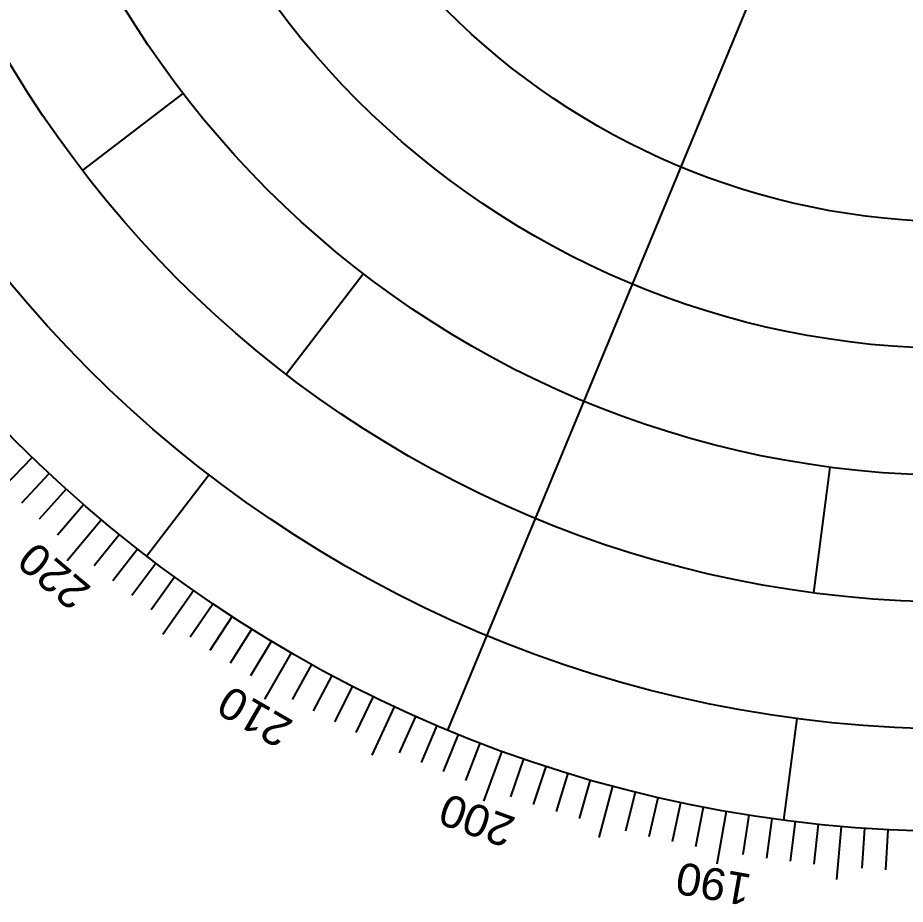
# Model space of a CAD drawing. Header units: inches. Extents: x -42 to 32733, y -42 to 2168.
# Drawn here: x 399 to 1065, y 45 to 710 of the extents above; entities that cross this region are included whole.
import ezdxf

# ---------------------------------------------------------------- set-up
doc = ezdxf.new("R2010")
doc.units = ezdxf.units.IN
doc.header["$MEASUREMENT"] = 0
doc.styles.add('T1', font='arial.ttf', dxfattribs={"height": 2})

# ---------------------------------------------------------------- blocks, each defined once
blk = doc.blocks.new('QS1')
at = {"color": 5}
for p, q in [((-382.68, -923.88), (-129.73, -313.2)), ((-656.92, -504.07), (-581.46, -446.17)), ((-504.07, -656.92), (-446.17, -581.46)), ((-608.76, -793.35), (-561.97, -732.37)), ((-108.08, -820.94), (-95.66, -726.64)), ((-130.53, -991.44), (-120.49, -915.24))]:
    blk.add_line(p, q, dxfattribs=at)
at = {"color": 123}
for p, q in [((-715.5, -740.92), (-694.66, -719.34)), ((-702.46, -753.29), (-682, -731.35)), ((-689.2, -765.44), (-669.13, -743.14)), ((-675.74, -777.35), (-656.06, -754.71)), ((-648.2, -800.46), (-629.32, -777.15)), ((-634.13, -811.65), (-615.66, -788.01)), ((-619.87, -822.59), (-601.82, -798.64)), ((-605.42, -833.29), (-587.79, -809.02)), ((-575.97, -853.91), (-559.19, -829.04)), ((-560.98, -863.83), (-544.64, -838.67)), ((-545.82, -873.49), (-529.92, -848.05)), ((-530.49, -882.88), (-515.04, -857.17)), ((-499.35, -900.86), (-484.81, -874.62)), ((-483.56, -909.44), (-469.47, -882.95)), ((-467.61, -917.74), (-453.99, -891.01)), ((-451.52, -925.76), (-438.37, -898.79)), ((-418.94, -940.95), (-406.74, -913.55)), ((-402.45, -948.12), (-390.73, -920.5)), ((-385.84, -955), (-374.61, -927.18)), ((-369.12, -961.59), (-358.37, -933.58)), ((-335.34, -973.88), (-325.57, -945.52)), ((-318.29, -979.59), (-309.02, -951.06)), ((-301.14, -984.99), (-292.37, -956.3)), ((-283.91, -990.1), (-275.64, -961.26)), ((-249.18, -999.4), (-241.92, -970.3)), ((-231.7, -1003.6), (-224.95, -974.37)), ((-214.15, -1007.49), (-207.91, -978.15)), ((-196.53, -1011.08), (-190.81, -981.63)), ((-161.13, -1017.32), (-156.43, -987.69)), ((-143.35, -1019.98), (-139.17, -990.27)), ((-125.53, -1022.32), (-121.87, -992.55)), ((-107.66, -1024.36), (-104.53, -994.52)), ((-71.85, -1027.49), (-69.76, -997.56)), ((-53.91, -1028.59), (-52.34, -998.63))]:
    blk.add_line(p, q, dxfattribs=at)
at = {"color": 1}
for p, q in [((-668.5, -796.69), (-642.79, -766.04)), ((-596.52, -851.92), (-573.58, -819.15)), ((-520, -900.67), (-500, -866.03)), ((-439.52, -942.56), (-422.62, -906.31)), ((-355.7, -977.28), (-342.02, -939.69)), ((-269.17, -1004.56), (-258.82, -965.93)), ((-180.59, -1024.2), (-173.65, -984.81)), ((-90.64, -1036.04), (-87.16, -996.19))]:
    blk.add_line(p, q, dxfattribs=at)
at = {"color": 5}
for radius in [1000, 923.14, 828.02, 732.91, 637.8, 542.69]:
    blk.add_circle((0, 0), radius, dxfattribs=at)
at = {"color": 123, "style": 'T1'}
for s, rotation, p in [('220', 140, (-649.34, -817.2)), ('210', 150, (-497.57, -917.54)), ('200', 160, (-330.68, -990.01)), ('190', 170, (-153.74, -1032.39))]:
    blk.add_text(s, height=24, rotation=rotation, dxfattribs=at).set_placement(p)

msp = doc.modelspace()

# ---------------------------------------------------------------- block references
msp.add_blockref('QS1', (1104.53, 1099.91))

doc.saveas('drawing.dxf')
